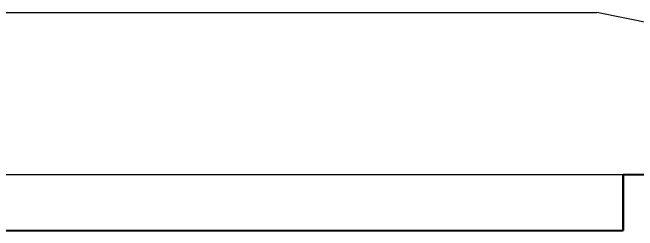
# Model space of a CAD drawing. Header units: metres. Extents: x 2330 to 2661, y 695 to 924.
# Drawn here: x 2577.13 to 2582.72, y 869.19 to 871.14 of the extents above; entities that cross this region are included whole.
import ezdxf

# ---------------------------------------------------------------- set-up
doc = ezdxf.new("R2010")
doc.units = ezdxf.units.M
doc.header["$LTSCALE"] = 20
doc.layers.add('Columns', color=30, linetype='Continuous', lineweight=40)
doc.layers.add('Tree and Others', color=74, linetype='Continuous')

msp = doc.modelspace()

# ---------------------------------------------------------------- linework, layer by layer
at = {"layer": 'Columns'}
for p, q in [((2582.5873, 869.6919), (2582.5873, 869.1919)), ((2582.5873, 869.1919), (2582.5873, 869.6919)), ((2582.5873, 869.6919), (2582.846, 869.6919)), ((2576.266, 869.1919), (2582.5873, 869.1919))]:
    msp.add_line(p, q, dxfattribs=at)
at = {"layer": 'Tree and Others'}
for p, q in [((2566.1561, 871.1419), (2582.3542, 871.1419)), ((2587.5163, 870.0919), (2582.3542, 871.1419)), ((2566.1561, 869.6919), (2613.766, 869.6919))]:
    msp.add_line(p, q, dxfattribs=at)

doc.saveas('drawing.dxf')
